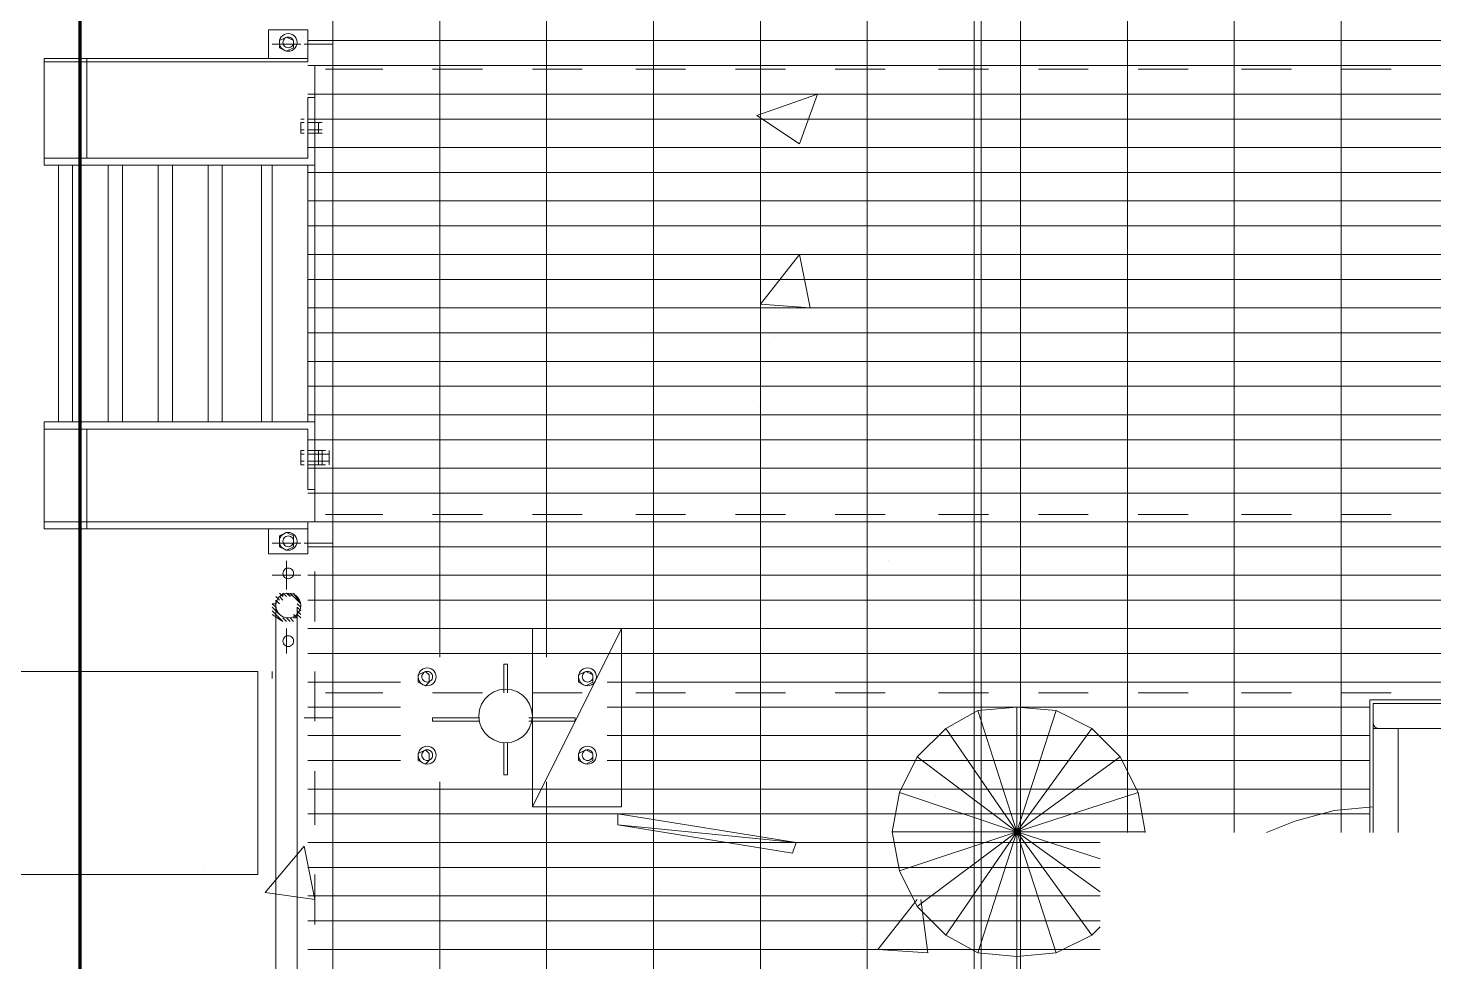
# Paper-space layout '03 Scan Locations' of a CAD drawing. Header units: millimetres. Extents: x 5 to 415, y 5 to 292.
# Drawn here: x 135.58 to 160.04, y 81.1 to 97.35 of the extents above; entities that cross this region are included whole.
import ezdxf

# ---------------------------------------------------------------- set-up
doc = ezdxf.new("R2010")
doc.units = ezdxf.units.MM
for name, color, linetype in [('EXISTING', 7, 'Continuous'), ('LOAD_BEARING_WALLS', 7, 'Continuous'), ('PROPOSED', 7, 'Continuous')]:
    doc.layers.add(name, color=color, linetype=linetype)

# ---------------------------------------------------------------- blocks, each defined once
blk = doc.blocks.new('SHEET_03')
at = {"layer": 'EXISTING', "color": 254, "linetype": 'Continuous', "lineweight": 13}
for p, q in [((148.256, 95.828), (149.31, 96.2)), ((149, 95.332), (149.31, 96.2)), ((148.256, 95.828), (149, 95.332)), ((148.38, 95.828), (148.38, 95.828)), ((148.318, 92.542), (149, 93.41)), ((149.186, 92.48), (149, 93.41)), ((148.318, 92.542), (149.186, 92.48)), ((152.286, 92.48), (152.286, 92.48)), ((148.566, 91.984), (148.566, 91.984)), ((146.334, 91.922), (146.334, 91.922)), ((148.194, 90.868), (148.194, 90.868)), ((140.072, 88.078), (140.072, 87.582)), ((150.55, 88.078), (150.55, 88.078)), ((139.824, 87.83), (140.32, 87.83)), ((154.022, 87.396), (154.022, 87.396)), ((140.072, 86.466), (140.072, 86.9)), ((144.35, 83.8), (144.35, 86.9)), ((145.9, 86.9), (144.35, 83.8)), ((144.35, 86.9), (145.9, 86.9)), ((145.9, 83.8), (145.9, 86.9)), ((155.51, 86.9), (155.51, 86.9)), ((148.38, 86.652), (148.38, 86.652)), ((148.008, 85.97), (148.008, 85.97)), ((151.542, 85.164), (152.1, 85.474)), ((152.782, 85.536), (152.1, 85.474)), ((152.1, 85.474), (152.782, 83.366)), ((152.782, 83.366), (152.782, 85.536)), ((152.782, 85.536), (153.464, 85.474)), ((153.464, 85.474), (152.782, 83.366)), ((154.084, 85.164), (153.464, 85.474)), ((172.994, 85.598), (158.982, 85.598)), ((158.982, 85.598), (158.982, 83.354)), ((151.542, 85.164), (151.046, 84.668)), ((152.782, 83.366), (151.542, 85.164)), ((154.084, 85.164), (152.782, 83.366)), ((152.782, 83.366), (154.084, 85.164)), ((154.58, 84.668), (154.084, 85.164)), ((151.046, 84.668), (150.736, 84.048)), ((151.046, 84.668), (152.782, 83.366)), ((152.782, 83.366), (151.046, 84.668)), ((152.782, 83.366), (154.58, 84.668)), ((154.58, 84.668), (154.89, 84.048)), ((150.612, 83.366), (150.736, 84.048)), ((150.736, 84.048), (152.782, 83.366)), ((151.356, 83.986), (151.356, 83.986)), ((154.89, 84.048), (152.782, 83.366)), ((155.014, 83.366), (154.89, 84.048)), ((144.35, 83.8), (145.9, 83.8)), ((145.838, 83.49), (145.838, 83.676)), ((145.838, 83.676), (148.938, 83.18)), ((148.938, 83.18), (145.838, 83.49)), ((145.838, 83.49), (148.876, 82.994)), ((148.876, 82.994), (148.938, 83.18)), ((152.782, 83.366), (150.612, 83.366)), ((150.612, 83.366), (150.736, 82.684)), ((150.736, 82.684), (152.782, 83.366)), ((152.782, 83.366), (150.736, 82.684)), ((151.046, 82.064), (152.782, 83.366)), ((152.782, 83.366), (151.542, 81.568)), ((152.1, 81.258), (152.782, 83.366)), ((152.782, 83.366), (152.1, 81.258)), ((152.782, 81.196), (152.782, 83.366)), ((152.782, 83.366), (153.464, 81.258)), ((154.084, 81.568), (152.782, 83.366)), ((152.782, 83.366), (154.084, 81.568)), ((155.014, 83.366), (152.782, 83.366)), ((152.782, 83.366), (155.014, 83.366)), ((154.228, 82.319), (152.782, 83.366)), ((152.782, 83.366), (154.228, 82.898)), ((155.012, 83.354), (155.014, 83.366)), ((139.7, 82.312), (140.382, 83.118)), ((140.568, 82.188), (140.382, 83.118)), ((138.646, 82.684), (138.646, 82.684)), ((150.736, 82.684), (151.046, 82.064)), ((139.7, 82.312), (140.568, 82.188)), ((146.582, 82.312), (146.582, 82.312)), ((150.364, 81.32), (151.046, 82.188)), ((151.232, 81.258), (151.108, 82.188)), ((151.542, 81.568), (151.046, 82.064)), ((154.084, 81.568), (154.228, 81.712)), ((150.116, 81.506), (150.116, 81.506)), ((151.542, 81.568), (152.1, 81.258)), ((153.464, 81.258), (154.084, 81.568)), ((150.364, 81.32), (151.232, 81.258)), ((152.1, 81.258), (152.782, 81.196)), ((153.464, 81.258), (152.782, 81.196)), ((152.782, 81.196), (152.782, 78.964))]:
    blk.add_line(p, q, dxfattribs=at)
at = {"layer": 'LOAD_BEARING_WALLS', "color": 7, "linetype": 'Continuous', "lineweight": 70}
blk.add_line((136.476, 115.308), (136.476, 61.542), dxfattribs=at)
at = {"layer": 'PROPOSED', "color": 250, "linetype": 'Continuous', "lineweight": 13}
for p, q in [((140.878, 73.756), (140.878, 111.762)), ((142.738, 86.404), (142.738, 111.762)), ((152.038, 73.756), (152.038, 103.948)), ((152.162, 73.756), (152.162, 103.948)), ((152.162, 103.948), (152.162, 73.756)), ((152.844, 73.756), (152.844, 103.948)), ((144.598, 86.404), (144.598, 100.106)), ((146.458, 73.756), (146.458, 100.106)), ((148.318, 73.756), (148.318, 100.106)), ((150.178, 73.756), (150.178, 100.106)), ((154.704, 83.354), (154.704, 100.106)), ((156.564, 83.354), (156.564, 100.106)), ((158.424, 83.354), (158.424, 100.106)), ((140.444, 97.316), (139.762, 97.316)), ((139.762, 97.316), (139.762, 96.82)), ((139.948, 97.13), (140.072, 97.192)), ((139.952, 97.135), (139.948, 97.099)), ((139.948, 97.006), (139.948, 97.13)), ((139.964, 97.167), (139.952, 97.135)), ((139.982, 97.196), (139.964, 97.167)), ((140.006, 97.22), (139.982, 97.196)), ((140.035, 97.238), (140.006, 97.22)), ((140.012, 97.12), (140.01, 97.099)), ((140.019, 97.14), (140.012, 97.12)), ((140.03, 97.157), (140.019, 97.14)), ((140.045, 97.172), (140.03, 97.157)), ((140.067, 97.25), (140.035, 97.238)), ((140.062, 97.183), (140.045, 97.172)), ((140.082, 97.19), (140.062, 97.183)), ((140.103, 97.254), (140.067, 97.25)), ((140.072, 97.192), (140.196, 97.13)), ((140.103, 97.192), (140.082, 97.19)), ((140.139, 97.25), (140.103, 97.254)), ((140.124, 97.19), (140.103, 97.192)), ((140.144, 97.183), (140.124, 97.19)), ((140.171, 97.238), (140.139, 97.25)), ((140.161, 97.172), (140.144, 97.183)), ((140.176, 97.157), (140.161, 97.172)), ((140.2, 97.22), (140.171, 97.238)), ((140.187, 97.14), (140.176, 97.157)), ((140.194, 97.12), (140.187, 97.14)), ((140.196, 97.099), (140.194, 97.12)), ((140.196, 97.13), (140.196, 97.006)), ((140.224, 97.196), (140.2, 97.22)), ((140.242, 97.167), (140.224, 97.196)), ((140.254, 97.135), (140.242, 97.167)), ((140.258, 97.099), (140.254, 97.135)), ((140.444, 96.758), (140.444, 97.316)), ((140.444, 97.13), (152.162, 97.13)), ((152.162, 97.13), (163.88, 97.13)), ((139.824, 97.068), (140.32, 97.068)), ((139.948, 97.099), (139.952, 97.063)), ((140.072, 96.944), (139.948, 97.006)), ((139.952, 97.063), (139.964, 97.031)), ((139.964, 97.031), (139.982, 97.002)), ((139.982, 97.002), (140.006, 96.978)), ((140.006, 96.978), (140.035, 96.96)), ((140.01, 97.099), (140.012, 97.078)), ((140.012, 97.078), (140.019, 97.058)), ((140.019, 97.058), (140.03, 97.041)), ((140.03, 97.041), (140.045, 97.026)), ((140.035, 96.96), (140.067, 96.948)), ((140.045, 97.026), (140.062, 97.015)), ((140.062, 97.015), (140.082, 97.008)), ((140.067, 96.948), (140.103, 96.944)), ((140.196, 97.006), (140.072, 96.944)), ((140.082, 97.008), (140.103, 97.006)), ((140.103, 97.006), (140.124, 97.008)), ((140.103, 96.944), (140.139, 96.948)), ((140.124, 97.008), (140.144, 97.015)), ((140.139, 96.948), (140.171, 96.96)), ((140.144, 97.015), (140.161, 97.026)), ((140.161, 97.026), (140.176, 97.041)), ((140.171, 96.96), (140.2, 96.978)), ((140.176, 97.041), (140.187, 97.058)), ((140.187, 97.058), (140.194, 97.078)), ((140.194, 97.078), (140.196, 97.099)), ((140.2, 96.978), (140.224, 97.002)), ((140.224, 97.002), (140.242, 97.031)), ((140.242, 97.031), (140.254, 97.063)), ((140.254, 97.063), (140.258, 97.099)), ((140.878, 97.068), (140.382, 97.068)), ((135.856, 96.82), (140.444, 96.82)), ((135.856, 96.758), (135.856, 96.82)), ((135.856, 95.084), (135.856, 96.758)), ((135.856, 96.758), (139.886, 96.758)), ((135.856, 96.758), (140.444, 96.758)), ((136.6, 95.084), (136.6, 96.82)), ((140.444, 96.696), (152.162, 96.696)), ((140.568, 96.696), (140.568, 95.828)), ((141.746, 96.634), (140.754, 96.634)), ((143.482, 96.634), (142.614, 96.634)), ((145.218, 96.634), (144.35, 96.634)), ((147.016, 96.634), (146.148, 96.634)), ((148.752, 96.634), (147.884, 96.634)), ((150.488, 96.634), (149.62, 96.634)), ((152.286, 96.634), (151.418, 96.634)), ((152.162, 96.696), (163.88, 96.696)), ((154.022, 96.634), (153.154, 96.634)), ((155.758, 96.634), (154.89, 96.634)), ((157.556, 96.634), (156.688, 96.634)), ((159.292, 96.634), (158.424, 96.634)), ((140.444, 96.2), (152.162, 96.2)), ((140.444, 95.084), (140.444, 96.138)), ((140.444, 96.138), (140.568, 96.138)), ((140.568, 96.138), (140.568, 94.96)), ((152.162, 96.2), (163.88, 96.2)), ((140.382, 95.766), (140.32, 95.766)), ((140.32, 95.704), (140.32, 95.704)), ((140.32, 95.704), (140.32, 95.518)), ((140.32, 95.704), (140.382, 95.704)), ((140.32, 95.642), (140.32, 95.642)), ((140.444, 95.766), (152.162, 95.766)), ((140.444, 95.704), (140.63, 95.704)), ((140.63, 95.704), (140.444, 95.704)), ((140.692, 95.766), (140.63, 95.766)), ((140.63, 95.704), (140.63, 95.704)), ((140.63, 95.704), (140.63, 95.518)), ((140.63, 95.704), (140.692, 95.704)), ((140.63, 95.642), (140.63, 95.642)), ((140.692, 95.704), (140.692, 95.704)), ((140.692, 95.642), (140.692, 95.642)), ((152.162, 95.766), (163.88, 95.766)), ((140.32, 95.58), (140.382, 95.58)), ((140.32, 95.58), (140.32, 95.58)), ((140.382, 95.518), (140.32, 95.518)), ((140.32, 95.518), (140.32, 95.518)), ((140.444, 95.58), (140.63, 95.58)), ((140.444, 95.518), (140.63, 95.518)), ((140.63, 95.518), (140.444, 95.518)), ((140.568, 95.518), (140.63, 95.518)), ((140.63, 95.58), (140.692, 95.58)), ((140.63, 95.58), (140.63, 95.58)), ((140.692, 95.518), (140.63, 95.518)), ((140.63, 95.518), (140.63, 95.518)), ((140.692, 95.58), (140.692, 95.58)), ((140.692, 95.518), (140.692, 95.518)), ((140.444, 95.27), (152.162, 95.27)), ((152.162, 95.27), (163.88, 95.27)), ((135.856, 95.084), (140.444, 95.084)), ((135.856, 94.96), (135.856, 95.084)), ((135.856, 94.96), (140.568, 94.96)), ((136.104, 90.496), (136.104, 94.96)), ((136.352, 90.496), (136.352, 94.96)), ((136.972, 90.496), (136.972, 94.96)), ((137.22, 90.496), (137.22, 94.96)), ((137.84, 90.496), (137.84, 94.96)), ((138.088, 90.496), (138.088, 94.96)), ((138.708, 90.496), (138.708, 94.96)), ((138.956, 90.496), (138.956, 94.96)), ((139.638, 90.496), (139.638, 94.96)), ((139.824, 90.496), (139.824, 94.96)), ((140.444, 90.496), (140.444, 94.96)), ((140.568, 94.96), (140.568, 94.092)), ((140.568, 94.96), (140.568, 90.496)), ((140.568, 90.496), (140.568, 94.96)), ((140.444, 94.836), (152.162, 94.836)), ((152.162, 94.836), (163.88, 94.836)), ((140.444, 94.34), (152.162, 94.34)), ((152.162, 94.34), (163.88, 94.34)), ((140.444, 93.906), (152.162, 93.906)), ((152.162, 93.906), (163.88, 93.906)), ((140.444, 93.41), (152.162, 93.41)), ((152.162, 93.41), (163.88, 93.41)), ((140.444, 92.976), (152.162, 92.976)), ((140.568, 93.162), (140.568, 92.294)), ((152.162, 92.976), (163.88, 92.976)), ((140.444, 92.48), (152.162, 92.48)), ((152.162, 92.48), (163.88, 92.48)), ((140.444, 92.046), (152.162, 92.046)), ((152.162, 92.046), (163.88, 92.046)), ((140.444, 91.55), (152.162, 91.55)), ((152.162, 91.55), (163.88, 91.55)), ((140.568, 91.426), (140.568, 90.558)), ((140.444, 91.116), (152.162, 91.116)), ((152.162, 91.116), (163.88, 91.116)), ((140.444, 90.62), (152.162, 90.62)), ((152.162, 90.62), (163.88, 90.62)), ((135.856, 90.372), (135.856, 90.496)), ((135.856, 90.496), (140.568, 90.496)), ((135.856, 90.372), (135.856, 88.76)), ((135.856, 90.372), (140.444, 90.372)), ((136.6, 90.372), (136.6, 88.636)), ((140.444, 90.372), (140.444, 89.318)), ((140.568, 89.318), (140.568, 90.496)), ((140.444, 90.186), (152.162, 90.186)), ((152.162, 90.186), (163.88, 90.186)), ((140.382, 90), (140.32, 90)), ((140.32, 90), (140.32, 90)), ((140.32, 89.752), (140.32, 90)), ((140.32, 89.938), (140.382, 89.938)), ((140.32, 89.938), (140.32, 89.938)), ((140.32, 89.814), (140.382, 89.814)), ((140.32, 89.814), (140.32, 89.814)), ((140.444, 90), (140.63, 90)), ((140.63, 89.938), (140.444, 89.938)), ((140.444, 89.938), (140.63, 89.938)), ((140.444, 89.814), (140.63, 89.814)), ((140.568, 90), (140.63, 90)), ((140.692, 90), (140.63, 90)), ((140.63, 90), (140.63, 90)), ((140.63, 89.752), (140.63, 90)), ((140.63, 89.938), (140.692, 89.938)), ((140.63, 89.938), (140.63, 89.938)), ((140.63, 89.876), (140.63, 89.876)), ((140.63, 89.814), (140.692, 89.814)), ((140.63, 89.814), (140.63, 89.814)), ((140.692, 90), (140.692, 90)), ((140.692, 89.752), (140.692, 90)), ((140.754, 90), (140.692, 90)), ((140.692, 89.938), (140.692, 89.938)), ((140.692, 89.938), (140.816, 89.938)), ((140.692, 89.876), (140.692, 89.876)), ((140.692, 89.814), (140.692, 89.814)), ((140.692, 89.814), (140.816, 89.814)), ((140.754, 90), (140.754, 90)), ((140.754, 89.938), (140.754, 89.938)), ((140.754, 89.814), (140.754, 89.814)), ((140.816, 89.752), (140.816, 90)), ((140.816, 89.938), (140.816, 89.938)), ((140.816, 89.814), (140.816, 89.938)), ((140.816, 89.938), (140.816, 89.814)), ((140.816, 89.814), (140.816, 89.814)), ((140.878, 89.814), (140.878, 89.938)), ((140.382, 89.752), (140.32, 89.752)), ((140.32, 89.752), (140.32, 89.752)), ((140.444, 89.752), (140.63, 89.752)), ((140.63, 89.752), (140.444, 89.752)), ((140.444, 89.69), (152.162, 89.69)), ((140.568, 89.69), (140.568, 88.76)), ((140.692, 89.752), (140.63, 89.752)), ((140.63, 89.752), (140.63, 89.752)), ((140.692, 89.752), (140.692, 89.752)), ((140.754, 89.752), (140.692, 89.752)), ((140.754, 89.752), (140.754, 89.752)), ((152.162, 89.69), (163.88, 89.69)), ((140.444, 89.318), (140.568, 89.318)), ((140.444, 89.256), (152.162, 89.256)), ((152.162, 89.256), (163.88, 89.256)), ((141.746, 88.884), (140.754, 88.884)), ((143.482, 88.884), (142.614, 88.884)), ((145.218, 88.884), (144.35, 88.884)), ((147.016, 88.884), (146.148, 88.884)), ((148.752, 88.884), (147.884, 88.884)), ((150.488, 88.884), (149.62, 88.884)), ((152.286, 88.884), (151.418, 88.884)), ((154.022, 88.884), (153.154, 88.884)), ((155.758, 88.884), (154.89, 88.884)), ((157.556, 88.884), (156.688, 88.884)), ((159.292, 88.884), (158.424, 88.884)), ((135.856, 88.76), (140.444, 88.76)), ((135.856, 88.636), (135.856, 88.76)), ((135.856, 88.636), (140.444, 88.636)), ((139.762, 88.202), (139.762, 88.636)), ((140.072, 88.574), (139.948, 88.512)), ((140.035, 88.558), (140.006, 88.54)), ((140.067, 88.57), (140.035, 88.558)), ((140.103, 88.574), (140.067, 88.57)), ((140.196, 88.512), (140.072, 88.574)), ((140.139, 88.57), (140.103, 88.574)), ((140.171, 88.558), (140.139, 88.57)), ((140.2, 88.54), (140.171, 88.558)), ((140.444, 88.202), (140.444, 88.76)), ((140.444, 88.76), (152.162, 88.76)), ((152.162, 88.76), (163.88, 88.76)), ((139.824, 88.388), (140.32, 88.388)), ((139.948, 88.512), (139.948, 88.326)), ((139.952, 88.455), (139.948, 88.419)), ((139.948, 88.419), (139.952, 88.383)), ((139.948, 88.326), (140.072, 88.264)), ((139.964, 88.487), (139.952, 88.455)), ((139.952, 88.383), (139.964, 88.351)), ((139.982, 88.516), (139.964, 88.487)), ((139.964, 88.351), (139.982, 88.322)), ((140.006, 88.54), (139.982, 88.516)), ((139.982, 88.322), (140.006, 88.298)), ((140.006, 88.298), (140.035, 88.28)), ((140.012, 88.44), (140.01, 88.419)), ((140.01, 88.419), (140.012, 88.398)), ((140.019, 88.46), (140.012, 88.44)), ((140.012, 88.398), (140.019, 88.378)), ((140.03, 88.477), (140.019, 88.46)), ((140.019, 88.378), (140.03, 88.361)), ((140.045, 88.492), (140.03, 88.477)), ((140.03, 88.361), (140.045, 88.346)), ((140.062, 88.503), (140.045, 88.492)), ((140.045, 88.346), (140.062, 88.335)), ((140.082, 88.51), (140.062, 88.503)), ((140.062, 88.335), (140.082, 88.328)), ((140.072, 88.264), (140.196, 88.326)), ((140.103, 88.512), (140.082, 88.51)), ((140.082, 88.328), (140.103, 88.326)), ((140.124, 88.51), (140.103, 88.512)), ((140.103, 88.326), (140.124, 88.328)), ((140.144, 88.503), (140.124, 88.51)), ((140.124, 88.328), (140.144, 88.335)), ((140.161, 88.492), (140.144, 88.503)), ((140.144, 88.335), (140.161, 88.346)), ((140.176, 88.477), (140.161, 88.492)), ((140.161, 88.346), (140.176, 88.361)), ((140.171, 88.28), (140.2, 88.298)), ((140.187, 88.46), (140.176, 88.477)), ((140.176, 88.361), (140.187, 88.378)), ((140.194, 88.44), (140.187, 88.46)), ((140.187, 88.378), (140.194, 88.398)), ((140.196, 88.419), (140.194, 88.44)), ((140.194, 88.398), (140.196, 88.419)), ((140.196, 88.326), (140.196, 88.512)), ((140.224, 88.516), (140.2, 88.54)), ((140.2, 88.298), (140.224, 88.322)), ((140.242, 88.487), (140.224, 88.516)), ((140.224, 88.322), (140.242, 88.351)), ((140.254, 88.455), (140.242, 88.487)), ((140.242, 88.351), (140.254, 88.383)), ((140.258, 88.419), (140.254, 88.455)), ((140.254, 88.383), (140.258, 88.419)), ((140.878, 88.388), (140.382, 88.388)), ((140.444, 88.326), (152.162, 88.326)), ((152.162, 88.326), (163.88, 88.326)), ((140.444, 88.202), (139.762, 88.202)), ((140.035, 88.28), (140.067, 88.268)), ((140.067, 88.268), (140.103, 88.264)), ((140.103, 88.264), (140.139, 88.268)), ((140.139, 88.268), (140.171, 88.28)), ((140.012, 87.882), (140.01, 87.861)), ((140.01, 87.861), (140.012, 87.84)), ((140.019, 87.902), (140.012, 87.882)), ((140.012, 87.84), (140.019, 87.82)), ((140.03, 87.919), (140.019, 87.902)), ((140.019, 87.82), (140.03, 87.803)), ((140.045, 87.934), (140.03, 87.919)), ((140.062, 87.945), (140.045, 87.934)), ((140.082, 87.952), (140.062, 87.945)), ((140.103, 87.954), (140.082, 87.952)), ((140.124, 87.952), (140.103, 87.954)), ((140.144, 87.945), (140.124, 87.952)), ((140.161, 87.934), (140.144, 87.945)), ((140.176, 87.919), (140.161, 87.934)), ((140.187, 87.902), (140.176, 87.919)), ((140.176, 87.803), (140.187, 87.82)), ((140.194, 87.882), (140.187, 87.902)), ((140.187, 87.82), (140.194, 87.84)), ((140.196, 87.861), (140.194, 87.882)), ((140.194, 87.84), (140.196, 87.861)), ((140.444, 87.83), (152.162, 87.83)), ((140.568, 87.892), (140.568, 87.024)), ((152.162, 87.83), (163.88, 87.83)), ((140.03, 87.803), (140.045, 87.788)), ((140.045, 87.788), (140.062, 87.777)), ((140.062, 87.777), (140.082, 87.77)), ((140.082, 87.77), (140.103, 87.768)), ((140.103, 87.768), (140.124, 87.77)), ((140.124, 87.77), (140.144, 87.777)), ((140.144, 87.777), (140.161, 87.788)), ((140.161, 87.788), (140.176, 87.803)), ((139.886, 87.272), (139.824, 87.334)), ((139.886, 87.334), (139.824, 87.334)), ((139.948, 87.396), (139.886, 87.458)), ((139.886, 87.334), (139.886, 87.396)), ((139.948, 87.334), (139.886, 87.396)), ((139.892, 87.353), (139.886, 87.303)), ((139.908, 87.398), (139.892, 87.353)), ((139.934, 87.439), (139.908, 87.398)), ((139.967, 87.472), (139.934, 87.439)), ((140.01, 87.458), (139.948, 87.52)), ((140.01, 87.396), (139.948, 87.458)), ((140.008, 87.498), (139.967, 87.472)), ((140.053, 87.514), (140.008, 87.498)), ((140.01, 87.458), (140.01, 87.52)), ((140.072, 87.458), (140.01, 87.52)), ((140.103, 87.52), (140.053, 87.514)), ((140.134, 87.458), (140.072, 87.52)), ((140.196, 87.458), (140.072, 87.52)), ((140.153, 87.514), (140.103, 87.52)), ((140.134, 87.52), (140.32, 87.334)), ((140.198, 87.498), (140.153, 87.514)), ((140.32, 87.334), (140.196, 87.52)), ((140.239, 87.472), (140.198, 87.498)), ((140.272, 87.439), (140.239, 87.472)), ((140.32, 87.272), (140.258, 87.334)), ((140.298, 87.398), (140.272, 87.439)), ((140.314, 87.353), (140.298, 87.398)), ((140.32, 87.303), (140.314, 87.353)), ((140.444, 87.396), (152.162, 87.396)), ((152.162, 87.396), (163.88, 87.396)), ((139.948, 87.148), (139.824, 87.272)), ((139.886, 87.21), (139.824, 87.272)), ((140.01, 87.024), (139.824, 87.21)), ((139.824, 87.148), (140.01, 87.024)), ((139.886, 87.303), (139.892, 87.253)), ((139.886, 79.274), (139.886, 87.272)), ((139.892, 87.253), (139.908, 87.208)), ((139.908, 87.208), (139.934, 87.167)), ((139.934, 87.167), (139.967, 87.134)), ((139.967, 87.134), (140.008, 87.108)), ((140.008, 87.108), (140.053, 87.092)), ((140.072, 87.024), (140.01, 87.086)), ((140.053, 87.092), (140.103, 87.086)), ((140.134, 87.024), (140.072, 87.086)), ((140.103, 87.086), (140.153, 87.092)), ((140.196, 87.024), (140.134, 87.086)), ((140.153, 87.092), (140.198, 87.108)), ((140.258, 87.086), (140.196, 87.148)), ((140.258, 87.086), (140.196, 87.086)), ((140.198, 87.108), (140.239, 87.134)), ((140.239, 87.134), (140.272, 87.167)), ((140.32, 87.21), (140.258, 87.272)), ((140.258, 79.274), (140.258, 87.272)), ((140.32, 87.148), (140.258, 87.21)), ((140.258, 87.086), (140.258, 87.148)), ((140.32, 87.086), (140.258, 87.148)), ((140.272, 87.167), (140.298, 87.208)), ((140.298, 87.208), (140.314, 87.253)), ((140.314, 87.253), (140.32, 87.303)), ((140.444, 86.9), (152.162, 86.9)), ((152.162, 86.9), (163.88, 86.9)), ((140.012, 86.704), (140.01, 86.683)), ((140.01, 86.683), (140.012, 86.662)), ((140.019, 86.724), (140.012, 86.704)), ((140.012, 86.662), (140.019, 86.642)), ((140.03, 86.741), (140.019, 86.724)), ((140.019, 86.642), (140.03, 86.625)), ((140.045, 86.756), (140.03, 86.741)), ((140.03, 86.625), (140.045, 86.61)), ((140.062, 86.767), (140.045, 86.756)), ((140.045, 86.61), (140.062, 86.599)), ((140.082, 86.774), (140.062, 86.767)), ((140.062, 86.599), (140.082, 86.592)), ((140.103, 86.776), (140.082, 86.774)), ((140.082, 86.592), (140.103, 86.59)), ((140.124, 86.774), (140.103, 86.776)), ((140.103, 86.59), (140.124, 86.592)), ((140.144, 86.767), (140.124, 86.774)), ((140.124, 86.592), (140.144, 86.599)), ((140.161, 86.756), (140.144, 86.767)), ((140.144, 86.599), (140.161, 86.61)), ((140.176, 86.741), (140.161, 86.756)), ((140.161, 86.61), (140.176, 86.625)), ((140.187, 86.724), (140.176, 86.741)), ((140.176, 86.625), (140.187, 86.642)), ((140.194, 86.704), (140.187, 86.724)), ((140.187, 86.642), (140.194, 86.662)), ((140.196, 86.683), (140.194, 86.704)), ((140.194, 86.662), (140.196, 86.683)), ((140.444, 86.466), (152.162, 86.466)), ((152.162, 86.466), (163.88, 86.466)), ((86.814, 86.156), (139.576, 86.156)), ((139.576, 86.156), (139.576, 82.622)), ((139.824, 86.032), (139.824, 86.156)), ((139.824, 86.156), (139.824, 86.156)), ((140.568, 86.156), (140.568, 85.288)), ((142.366, 86.094), (142.49, 86.156)), ((142.37, 86.099), (142.366, 86.063)), ((142.382, 86.131), (142.37, 86.099)), ((142.4, 86.16), (142.382, 86.131)), ((142.424, 86.184), (142.4, 86.16)), ((142.453, 86.202), (142.424, 86.184)), ((142.437, 86.104), (142.43, 86.084)), ((142.448, 86.121), (142.437, 86.104)), ((142.463, 86.136), (142.448, 86.121)), ((142.485, 86.214), (142.453, 86.202)), ((142.48, 86.147), (142.463, 86.136)), ((142.5, 86.154), (142.48, 86.147)), ((142.521, 86.218), (142.485, 86.214)), ((142.49, 86.156), (142.552, 86.094)), ((142.521, 86.156), (142.5, 86.154)), ((142.557, 86.214), (142.521, 86.218)), ((142.542, 86.154), (142.521, 86.156)), ((142.562, 86.147), (142.542, 86.154)), ((142.589, 86.202), (142.557, 86.214)), ((142.579, 86.136), (142.562, 86.147)), ((142.594, 86.121), (142.579, 86.136)), ((142.618, 86.184), (142.589, 86.202)), ((142.605, 86.104), (142.594, 86.121)), ((142.612, 86.084), (142.605, 86.104)), ((142.642, 86.16), (142.618, 86.184)), ((142.66, 86.131), (142.642, 86.16)), ((142.672, 86.099), (142.66, 86.131)), ((142.676, 86.063), (142.672, 86.099)), ((143.854, 85.784), (143.854, 86.28)), ((143.854, 86.28), (143.916, 86.28)), ((143.916, 85.784), (143.916, 86.28)), ((145.28, 86.156), (145.156, 86.094)), ((145.16, 86.099), (145.156, 86.063)), ((145.172, 86.131), (145.16, 86.099)), ((145.19, 86.16), (145.172, 86.131)), ((145.214, 86.184), (145.19, 86.16)), ((145.243, 86.202), (145.214, 86.184)), ((145.227, 86.104), (145.22, 86.084)), ((145.238, 86.121), (145.227, 86.104)), ((145.253, 86.136), (145.238, 86.121)), ((145.275, 86.214), (145.243, 86.202)), ((145.27, 86.147), (145.253, 86.136)), ((145.29, 86.154), (145.27, 86.147)), ((145.311, 86.218), (145.275, 86.214)), ((145.404, 86.094), (145.28, 86.156)), ((145.311, 86.156), (145.29, 86.154)), ((145.347, 86.214), (145.311, 86.218)), ((145.332, 86.154), (145.311, 86.156)), ((145.352, 86.147), (145.332, 86.154)), ((145.379, 86.202), (145.347, 86.214)), ((145.369, 86.136), (145.352, 86.147)), ((145.384, 86.121), (145.369, 86.136)), ((145.408, 86.184), (145.379, 86.202)), ((145.395, 86.104), (145.384, 86.121)), ((145.402, 86.084), (145.395, 86.104)), ((145.432, 86.16), (145.408, 86.184)), ((145.45, 86.131), (145.432, 86.16)), ((145.462, 86.099), (145.45, 86.131)), ((145.466, 86.063), (145.462, 86.099)), ((139.824, 86.032), (139.824, 86.032)), ((140.444, 85.97), (142.056, 85.97)), ((142.366, 85.97), (142.366, 86.094)), ((142.366, 86.063), (142.37, 86.027)), ((142.49, 85.908), (142.366, 85.97)), ((142.37, 86.027), (142.382, 85.995)), ((142.382, 85.995), (142.4, 85.966)), ((142.4, 85.966), (142.424, 85.942)), ((142.424, 85.942), (142.453, 85.924)), ((142.43, 86.084), (142.428, 86.063)), ((142.428, 86.063), (142.43, 86.042)), ((142.43, 86.042), (142.437, 86.022)), ((142.437, 86.022), (142.448, 86.005)), ((142.448, 86.005), (142.463, 85.99)), ((142.453, 85.924), (142.485, 85.912)), ((142.463, 85.99), (142.48, 85.979)), ((142.48, 85.979), (142.5, 85.972)), ((142.485, 85.912), (142.521, 85.908)), ((142.552, 85.97), (142.49, 85.908)), ((142.5, 85.972), (142.521, 85.97)), ((142.521, 85.97), (142.542, 85.972)), ((142.521, 85.908), (142.557, 85.912)), ((142.542, 85.972), (142.562, 85.979)), ((142.552, 86.094), (142.552, 85.97)), ((142.557, 85.912), (142.589, 85.924)), ((142.562, 85.979), (142.579, 85.99)), ((142.579, 85.99), (142.594, 86.005)), ((142.589, 85.924), (142.618, 85.942)), ((142.594, 86.005), (142.605, 86.022)), ((142.605, 86.022), (142.612, 86.042)), ((142.614, 86.063), (142.612, 86.084)), ((142.612, 86.042), (142.614, 86.063)), ((142.618, 85.942), (142.642, 85.966)), ((142.642, 85.966), (142.66, 85.995)), ((142.66, 85.995), (142.672, 86.027)), ((142.672, 86.027), (142.676, 86.063)), ((145.156, 86.094), (145.156, 85.97)), ((145.156, 86.063), (145.16, 86.027)), ((145.156, 85.97), (145.28, 85.908)), ((145.16, 86.027), (145.172, 85.995)), ((145.172, 85.995), (145.19, 85.966)), ((145.19, 85.966), (145.214, 85.942)), ((145.214, 85.942), (145.243, 85.924)), ((145.22, 86.084), (145.218, 86.063)), ((145.218, 86.063), (145.22, 86.042)), ((145.22, 86.042), (145.227, 86.022)), ((145.227, 86.022), (145.238, 86.005)), ((145.238, 86.005), (145.253, 85.99)), ((145.243, 85.924), (145.275, 85.912)), ((145.253, 85.99), (145.27, 85.979)), ((145.27, 85.979), (145.29, 85.972)), ((145.275, 85.912), (145.311, 85.908)), ((145.28, 85.908), (145.404, 85.97)), ((145.29, 85.972), (145.311, 85.97)), ((145.311, 85.97), (145.332, 85.972)), ((145.311, 85.908), (145.347, 85.912)), ((145.332, 85.972), (145.352, 85.979)), ((145.347, 85.912), (145.379, 85.924)), ((145.352, 85.979), (145.369, 85.99)), ((145.369, 85.99), (145.384, 86.005)), ((145.379, 85.924), (145.408, 85.942)), ((145.384, 86.005), (145.395, 86.022)), ((145.395, 86.022), (145.402, 86.042)), ((145.404, 86.063), (145.402, 86.084)), ((145.402, 86.042), (145.404, 86.063)), ((145.404, 85.97), (145.404, 86.094)), ((145.408, 85.942), (145.432, 85.966)), ((145.432, 85.966), (145.45, 85.995)), ((145.45, 85.995), (145.462, 86.027)), ((145.462, 86.027), (145.466, 86.063)), ((145.652, 85.97), (152.162, 85.97)), ((152.162, 85.97), (163.88, 85.97)), ((141.746, 85.784), (140.754, 85.784)), ((143.482, 85.784), (142.614, 85.784)), ((143.522, 85.672), (143.467, 85.585)), ((143.594, 85.744), (143.522, 85.672)), ((143.681, 85.799), (143.594, 85.744)), ((143.778, 85.834), (143.681, 85.799)), ((143.885, 85.846), (143.778, 85.834)), ((143.992, 85.834), (143.885, 85.846)), ((144.089, 85.799), (143.992, 85.834)), ((144.176, 85.744), (144.089, 85.799)), ((144.248, 85.672), (144.176, 85.744)), ((144.303, 85.585), (144.248, 85.672)), ((145.218, 85.784), (144.35, 85.784)), ((147.016, 85.784), (146.148, 85.784)), ((148.752, 85.784), (147.884, 85.784)), ((150.488, 85.784), (149.62, 85.784)), ((152.286, 85.784), (151.418, 85.784)), ((154.022, 85.784), (153.154, 85.784)), ((155.758, 85.784), (154.89, 85.784)), ((157.556, 85.784), (156.688, 85.784)), ((159.292, 85.784), (158.424, 85.784)), ((158.92, 85.66), (163.88, 85.66)), ((158.92, 83.354), (158.92, 85.66)), ((140.444, 85.536), (142.056, 85.536)), ((143.432, 85.488), (143.42, 85.381)), ((143.42, 85.381), (143.432, 85.274)), ((143.467, 85.585), (143.432, 85.488)), ((144.338, 85.488), (144.303, 85.585)), ((144.35, 85.381), (144.338, 85.488)), ((144.338, 85.274), (144.35, 85.381)), ((145.652, 85.536), (152.162, 85.536)), ((152.162, 85.536), (158.92, 85.536)), ((158.982, 85.536), (158.982, 85.598)), ((158.982, 85.598), (172.994, 85.598)), ((158.982, 85.226), (158.982, 85.536)), ((140.878, 85.35), (140.382, 85.35)), ((143.42, 85.35), (142.614, 85.35)), ((142.614, 85.35), (142.614, 85.288)), ((142.614, 85.288), (142.614, 85.35)), ((143.42, 85.288), (142.614, 85.288)), ((143.432, 85.274), (143.467, 85.177)), ((143.467, 85.177), (143.522, 85.09)), ((144.248, 85.09), (144.303, 85.177)), ((144.288, 85.35), (145.094, 85.35)), ((144.288, 85.288), (145.094, 85.288)), ((144.303, 85.177), (144.338, 85.274)), ((145.094, 85.35), (145.094, 85.288)), ((158.982, 85.257), (158.984, 85.236)), ((158.982, 85.164), (158.982, 85.226)), ((158.982, 85.164), (158.982, 85.164)), ((158.982, 85.164), (159.044, 85.164)), ((158.982, 83.354), (158.982, 85.164)), ((158.984, 85.236), (158.991, 85.216)), ((158.991, 85.216), (159.002, 85.199)), ((159.002, 85.199), (159.017, 85.184)), ((159.017, 85.184), (159.034, 85.173)), ((159.034, 85.173), (159.054, 85.166)), ((172.932, 85.164), (159.044, 85.164)), ((159.044, 85.164), (159.416, 85.164)), ((159.054, 85.166), (159.075, 85.164)), ((159.416, 85.164), (159.416, 83.354)), ((140.444, 85.04), (142.056, 85.04)), ((143.522, 85.09), (143.594, 85.018)), ((143.594, 85.018), (143.681, 84.963)), ((143.681, 84.963), (143.778, 84.928)), ((143.778, 84.928), (143.885, 84.916)), ((143.854, 84.916), (143.854, 84.358)), ((143.885, 84.916), (143.992, 84.928)), ((143.916, 84.916), (143.916, 84.358)), ((143.992, 84.928), (144.089, 84.963)), ((144.089, 84.963), (144.176, 85.018)), ((144.176, 85.018), (144.248, 85.09)), ((145.652, 85.04), (152.162, 85.04)), ((152.162, 85.04), (158.92, 85.04)), ((142.49, 84.792), (142.366, 84.73)), ((142.37, 84.735), (142.366, 84.699)), ((142.366, 84.73), (142.366, 84.606)), ((142.366, 84.699), (142.37, 84.663)), ((142.382, 84.767), (142.37, 84.735)), ((142.37, 84.663), (142.382, 84.631)), ((142.4, 84.796), (142.382, 84.767)), ((142.382, 84.631), (142.4, 84.602)), ((142.424, 84.82), (142.4, 84.796)), ((142.453, 84.838), (142.424, 84.82)), ((142.43, 84.72), (142.428, 84.699)), ((142.428, 84.699), (142.43, 84.678)), ((142.437, 84.74), (142.43, 84.72)), ((142.43, 84.678), (142.437, 84.658)), ((142.448, 84.757), (142.437, 84.74)), ((142.437, 84.658), (142.448, 84.641)), ((142.463, 84.772), (142.448, 84.757)), ((142.448, 84.641), (142.463, 84.626)), ((142.485, 84.85), (142.453, 84.838)), ((142.48, 84.783), (142.463, 84.772)), ((142.5, 84.79), (142.48, 84.783)), ((142.521, 84.854), (142.485, 84.85)), ((142.552, 84.73), (142.49, 84.792)), ((142.521, 84.792), (142.5, 84.79)), ((142.557, 84.85), (142.521, 84.854)), ((142.542, 84.79), (142.521, 84.792)), ((142.562, 84.783), (142.542, 84.79)), ((142.552, 84.606), (142.552, 84.73)), ((142.589, 84.838), (142.557, 84.85)), ((142.579, 84.772), (142.562, 84.783)), ((142.594, 84.757), (142.579, 84.772)), ((142.579, 84.626), (142.594, 84.641)), ((142.618, 84.82), (142.589, 84.838)), ((142.605, 84.74), (142.594, 84.757)), ((142.594, 84.641), (142.605, 84.658)), ((142.612, 84.72), (142.605, 84.74)), ((142.605, 84.658), (142.612, 84.678)), ((142.614, 84.699), (142.612, 84.72)), ((142.612, 84.678), (142.614, 84.699)), ((142.642, 84.796), (142.618, 84.82)), ((142.66, 84.767), (142.642, 84.796)), ((142.642, 84.602), (142.66, 84.631)), ((142.672, 84.735), (142.66, 84.767)), ((142.66, 84.631), (142.672, 84.663)), ((142.676, 84.699), (142.672, 84.735)), ((142.672, 84.663), (142.676, 84.699)), ((145.156, 84.73), (145.28, 84.792)), ((145.16, 84.735), (145.156, 84.699)), ((145.156, 84.606), (145.156, 84.73)), ((145.156, 84.699), (145.16, 84.663)), ((145.172, 84.767), (145.16, 84.735)), ((145.16, 84.663), (145.172, 84.631)), ((145.19, 84.796), (145.172, 84.767)), ((145.172, 84.631), (145.19, 84.602)), ((145.214, 84.82), (145.19, 84.796)), ((145.243, 84.838), (145.214, 84.82)), ((145.22, 84.72), (145.218, 84.699)), ((145.218, 84.699), (145.22, 84.678)), ((145.227, 84.74), (145.22, 84.72)), ((145.22, 84.678), (145.227, 84.658)), ((145.238, 84.757), (145.227, 84.74)), ((145.227, 84.658), (145.238, 84.641)), ((145.253, 84.772), (145.238, 84.757)), ((145.238, 84.641), (145.253, 84.626)), ((145.275, 84.85), (145.243, 84.838)), ((145.27, 84.783), (145.253, 84.772)), ((145.29, 84.79), (145.27, 84.783)), ((145.311, 84.854), (145.275, 84.85)), ((145.28, 84.792), (145.404, 84.73)), ((145.311, 84.792), (145.29, 84.79)), ((145.347, 84.85), (145.311, 84.854)), ((145.332, 84.79), (145.311, 84.792)), ((145.352, 84.783), (145.332, 84.79)), ((145.379, 84.838), (145.347, 84.85)), ((145.369, 84.772), (145.352, 84.783)), ((145.384, 84.757), (145.369, 84.772)), ((145.369, 84.626), (145.384, 84.641)), ((145.408, 84.82), (145.379, 84.838)), ((145.395, 84.74), (145.384, 84.757)), ((145.384, 84.641), (145.395, 84.658)), ((145.402, 84.72), (145.395, 84.74)), ((145.395, 84.658), (145.402, 84.678)), ((145.404, 84.699), (145.402, 84.72)), ((145.402, 84.678), (145.404, 84.699)), ((145.404, 84.73), (145.404, 84.606)), ((145.432, 84.796), (145.408, 84.82)), ((145.45, 84.767), (145.432, 84.796)), ((145.432, 84.602), (145.45, 84.631)), ((145.462, 84.735), (145.45, 84.767)), ((145.45, 84.631), (145.462, 84.663)), ((145.466, 84.699), (145.462, 84.735)), ((145.462, 84.663), (145.466, 84.699)), ((140.444, 84.606), (142.056, 84.606)), ((140.568, 84.42), (140.568, 83.49)), ((142.366, 84.606), (142.49, 84.544)), ((142.4, 84.602), (142.424, 84.578)), ((142.424, 84.578), (142.453, 84.56)), ((142.453, 84.56), (142.485, 84.548)), ((142.463, 84.626), (142.48, 84.615)), ((142.48, 84.615), (142.5, 84.608)), ((142.485, 84.548), (142.521, 84.544)), ((142.49, 84.544), (142.552, 84.606)), ((142.5, 84.608), (142.521, 84.606)), ((142.521, 84.606), (142.542, 84.608)), ((142.521, 84.544), (142.557, 84.548)), ((142.542, 84.608), (142.562, 84.615)), ((142.557, 84.548), (142.589, 84.56)), ((142.562, 84.615), (142.579, 84.626)), ((142.589, 84.56), (142.618, 84.578)), ((142.618, 84.578), (142.642, 84.602)), ((145.28, 84.544), (145.156, 84.606)), ((145.19, 84.602), (145.214, 84.578)), ((145.214, 84.578), (145.243, 84.56)), ((145.243, 84.56), (145.275, 84.548)), ((145.253, 84.626), (145.27, 84.615)), ((145.27, 84.615), (145.29, 84.608)), ((145.275, 84.548), (145.311, 84.544)), ((145.404, 84.606), (145.28, 84.544)), ((145.29, 84.608), (145.311, 84.606)), ((145.311, 84.606), (145.332, 84.608)), ((145.311, 84.544), (145.347, 84.548)), ((145.332, 84.608), (145.352, 84.615)), ((145.347, 84.548), (145.379, 84.56)), ((145.352, 84.615), (145.369, 84.626)), ((145.379, 84.56), (145.408, 84.578)), ((145.408, 84.578), (145.432, 84.602)), ((145.652, 84.606), (152.162, 84.606)), ((152.162, 84.606), (158.92, 84.606)), ((142.738, 79.956), (142.738, 84.234)), ((143.854, 84.358), (143.916, 84.358)), ((144.598, 79.956), (144.598, 84.234)), ((140.444, 84.11), (152.162, 84.11)), ((152.162, 84.11), (158.92, 84.11)), ((140.444, 83.676), (152.162, 83.676)), ((152.162, 83.676), (158.92, 83.676)), ((157.618, 83.552), (158.3, 83.738)), ((158.3, 83.738), (158.982, 83.8)), ((157.123, 83.354), (157.618, 83.552)), ((140.444, 83.18), (152.162, 83.18)), ((152.162, 83.18), (154.228, 83.18)), ((140.444, 82.746), (152.162, 82.746)), ((152.162, 82.746), (154.228, 82.746)), ((139.576, 82.622), (90.348, 82.622)), ((140.568, 82.622), (140.568, 81.754)), ((140.444, 82.25), (152.162, 82.25)), ((152.162, 82.25), (154.228, 82.25)), ((140.444, 81.816), (152.162, 81.816)), ((152.162, 81.816), (154.228, 81.816)), ((140.444, 81.32), (152.162, 81.32)), ((152.162, 81.32), (154.228, 81.32))]:
    blk.add_line(p, q, dxfattribs=at)

psp = doc.layouts.new('03 Scan Locations')

# ---------------------------------------------------------------- block references
psp.add_blockref('SHEET_03', (0, 0))

doc.saveas('drawing.dxf')
